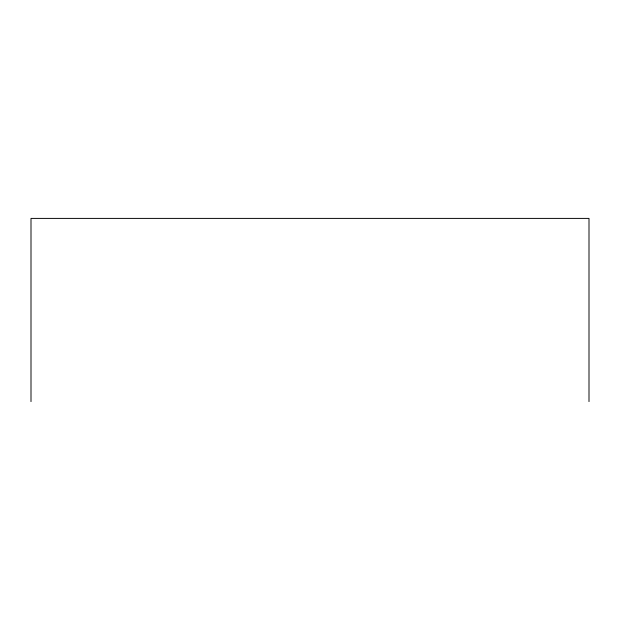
<?xml version="1.0" encoding="UTF-8"?>
<svg xmlns="http://www.w3.org/2000/svg" width="620" height="620" viewBox="0 0 620 620"><rect width="100%" height="100%" fill="white"/><g stroke="black" fill="none" stroke-linecap="round" stroke-linejoin="round"><path stroke-width="0.93" d="M589 401.597L589 218.403L31 218.403L31 401.597"/></g></svg>
